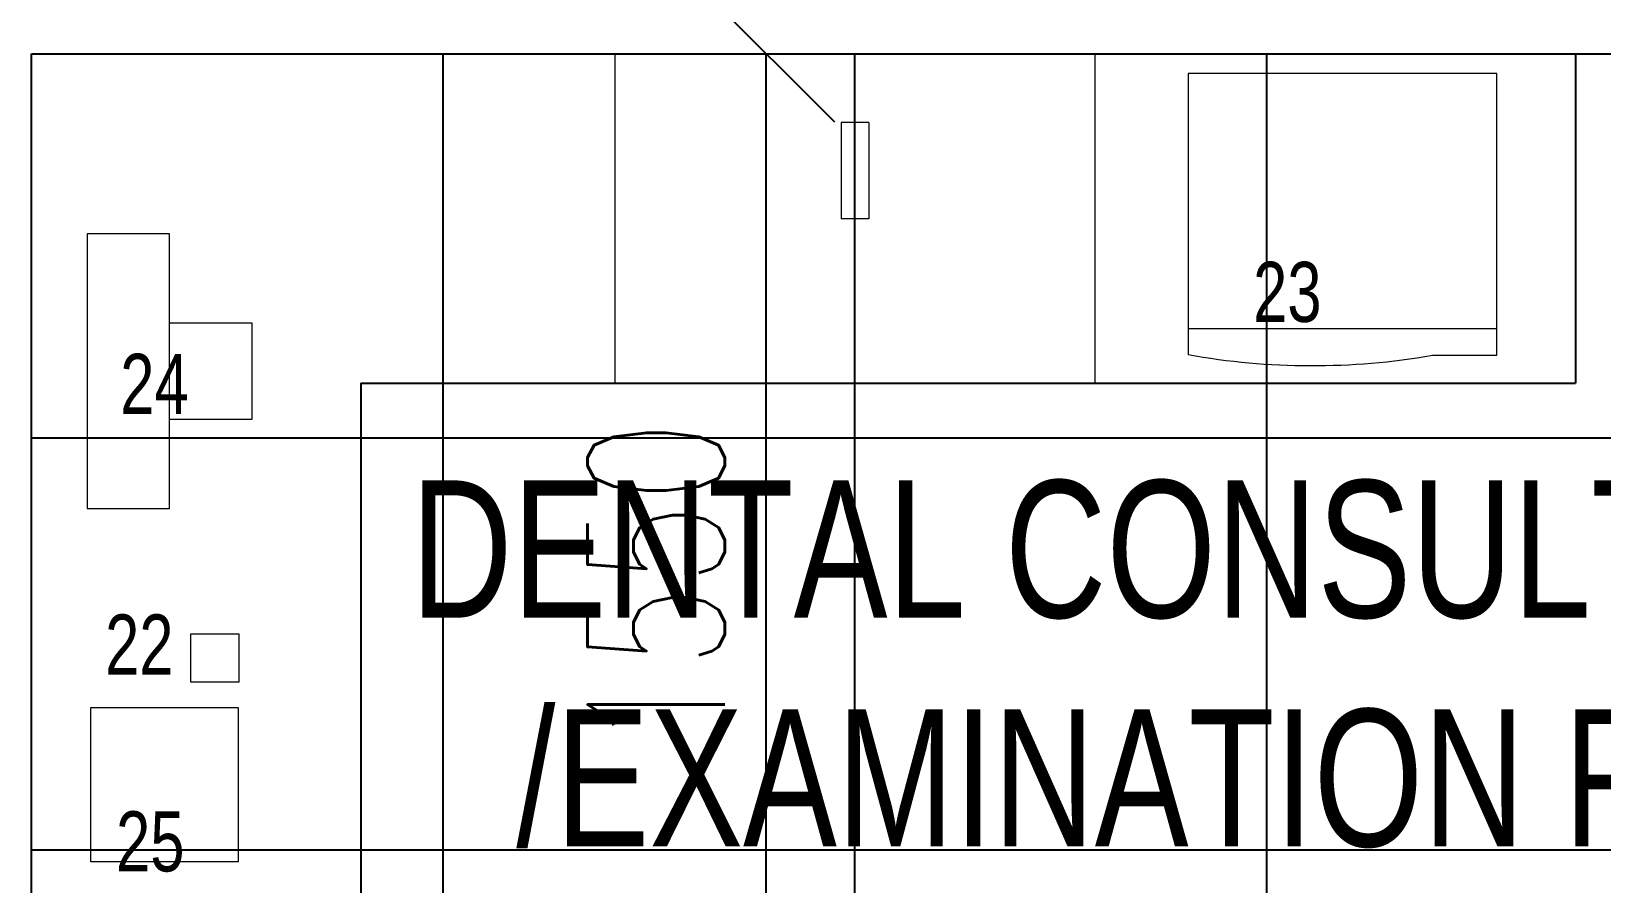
# Model space of a CAD drawing. Extents: x -560814 to 57327, y -29287 to 19916.
# Drawn here: x 29316 to 31604, y 3791 to 5032 of the extents above; entities that cross this region are included whole.
import ezdxf

# ---------------------------------------------------------------- set-up
doc = ezdxf.new("R2010")
doc.units = 0
doc.header["$LTSCALE"] = 0.25
doc.linetypes.add('DASHDOT', pattern=[25.4, 12.7, -6.35, 0, -6.35])
for name, color, linetype, lineweight in [('01-First Floor$0$72_EGR_BASE_TEXT', 252, 'Continuous', 5), ('01-First Floor$0$72_EGR_EQP_TAG', 142, 'Continuous', 5), ('01-First Floor$0$LOADING', 253, 'Continuous', 5), ('01-First Floor$0$Walls', 251, 'Continuous', 5), ('E-LITE-CLNG-CNDT', 6, 'DASHDOT', 35), ('T-DATA-DIM', 251, 'DASHDOT', 25)]:
    doc.layers.add(name, color=color, linetype=linetype, lineweight=lineweight)
doc.layers.add('01-First Floor$0$FALSE CEILING', color=251, linetype='Continuous')
doc.styles.add('01-First Floor$0$X3G_ENTITY_257CFD', font='swisscl.ttf', dxfattribs={"height": 200})
doc.styles.add('01-First Floor$0$X3G_ENTITY_9EC9', font='swisscl.ttf', dxfattribs={"height": 0.2})
doc.styles.add('DC_SIMPLEX', font='SIMPLEX.shx', dxfattribs={"width": 0.7})
doc.dimstyles.new('DevCad-MM', dxfattribs={"dimscale": 0.01, "dimtxt": 2, "dimasz": 2, "dimexe": 1, "dimexo": 1, "dimgap": 0.6, "dimtad": 1, "dimdec": 0, "dimrnd": 10, "dimzin": 1, "dimdsep": 46, "dimtxsty": 'DC_SIMPLEX', "dimblk1": 'OBLIQUE', "dimblk2": 'OBLIQUE', "dimsah": 1, "dimcen": 3, "dimclrd": 256, "dimclre": 256, "dimclrt": 45, "dimadec": 0, "dimazin": 0, "dimtfac": 1, "dimtdec": 0, "dimtix": 1, "dimtmove": 2, "dimatfit": 2, "dimldrblk": 'OBLIQUE', "dimfxl": 1, "dimtolj": 1, "dimtzin": 0, "dimarcsym": 0})

# ---------------------------------------------------------------- blocks, each defined once
blk = doc.blocks.new('01-First Floor$0$3-Wall-hung vitreous china basin -  Khroma - 327651xx0 - 327651000 White-4272088-4-Second Floor Level')
at = {"layer": '01-First Floor$0$LOADING'}
for p, q in [((475, 489.5), (-225, 489.5)), ((-225, 489.5), (-225, 10)), ((475, 10), (475, 489.5)), ((105, 250), (145, 250)), ((105, 110), (105, 250)), ((145, 110), (145, 250)), ((105, 110), (145, 110))]:
    blk.add_line(p, q, dxfattribs=at)
blk = doc.blocks.new('01-First Floor$0$D.110.51.53')
blk.add_lwpolyline([(285914, 4547), (286139, 4547), (286139, 4332), (285914, 4332), (285914, 4547)])
blk = doc.blocks.new('01-First Floor$0$D.111.03.06')
blk.add_lwpolyline([(292372, 3690), (292442, 3690), (292442, 3620), (292372, 3620), (292372, 3690)])
blk = doc.blocks.new('01-First Floor$0$D.122.06.11')
for points in [[(285783, 4268), (285783, 4268), (285783, 4388), (285713, 4388), (285643, 4388), (285643, 4268)], [(285513, 4148), (285913, 4148), (285913, 4268), (285513, 4268), (285513, 4148)]]:
    blk.add_lwpolyline(points)
blk = doc.blocks.new('01-First Floor$0$Dental Sterilizer')
at = {"layer": '01-First Floor$0$LOADING'}
for p, q in [((-40485.8, -32478.8, 0.1), (-40935.8, -32478.8, 0.1)), ((-40935.8, -32478.8, 0.1), (-40935.8, -32888.3, 0.1)), ((-40485.8, -32889.4, 0.1), (-40485.8, -32478.8, 0.1)), ((-40935.8, -32850.6, 0.1), (-40485.8, -32850.6, 0.1)), ((-40579.8, -32889.4, 0.1), (-40485.8, -32889.4, 0.1))]:
    blk.add_line(p, q, dxfattribs=at)
blk.add_arc((-40754.9, -31881.8, 0.1), 1022.7, 259.8109, 279.8595, dxfattribs=at)
blk = doc.blocks.new('01-First Floor')
at = {"layer": '01-First Floor$0$FALSE CEILING', "linetype": 'Continuous'}
for p, q in [((29915.6, 1440), (29915.6, 5000)), ((30515.6, 1440), (30515.6, 5000)), ((31115.6, 1440), (31115.6, 5000)), ((29315.6, 4440), (32976, 4440)), ((29315.6, 3840), (32976, 3840))]:
    blk.add_line(p, q, dxfattribs=at)
at = {"layer": '01-First Floor$0$FALSE CEILING'}
for p, q in [((31565.6, 5000, -0.1), (31565.6, 4520, -0.1)), ((29795.6, 4520, -0.1), (29795.6, 2619.1, -0.1)), ((29795.6, 4520, -0.1), (31565.6, 4520, -0.1))]:
    blk.add_line(p, q, dxfattribs=at)
blk.add_lwpolyline([(29315.6, 5000), (32976, 5000), (32976, 1440), (29315.6, 1440)], close=True, dxfattribs=at)
at = {"layer": '01-First Floor$0$LOADING'}
for p, q in [((31565.6, 5000, -0.1), (31565.6, 4520, -0.1)), ((29795.6, 4520, -0.1), (29795.6, 2619.1, -0.1)), ((29795.6, 4520, -0.1), (31565.6, 4520, -0.1))]:
    blk.add_line(p, q, dxfattribs=at)
at = {"layer": '01-First Floor$0$Walls'}
for p, q in [((29315.6, 2540), (29315.6, 5000)), ((29315.6, 5000), (32976, 5000))]:
    blk.add_line(p, q, dxfattribs=at)
at = {"layer": '01-First Floor$0$LOADING'}
for name, p, rotation in [('01-First Floor$0$3-Wall-hung vitreous china basin -  Khroma - 327651xx0 - 327651000 White-4272088-4-Second Floor Level', (30640.6, 5009.5, -0.1), 180), ('01-First Floor$0$D.122.06.11', (25249, 290250.4, -0.1), 270), ('01-First Floor$0$D.111.03.06', (25928, 296526.4, -0.1), 270), ('01-First Floor$0$D.110.51.53', (25070, 289961.4, -0.1), 270)]:
    blk.add_blockref(name, p, dxfattribs=dict(at, rotation=rotation))
blk.add_blockref('01-First Floor$0$Dental Sterilizer', (71936.8, 37449.9, -0.1), dxfattribs=at)
at = {"layer": '01-First Floor$0$72_EGR_BASE_TEXT', "insert": (31104.2, 4378.2), "char_height": 200, "width": 3270.33, "attachment_point": 2, "style": '01-First Floor$0$X3G_ENTITY_9EC9'}
blk.add_mtext('DENTAL CONSULTATION /EXAMINATION ROOM', dxfattribs=at)
at = {"layer": '01-First Floor$0$72_EGR_EQP_TAG', "char_height": 87.47, "attachment_point": 2, "style": '01-First Floor$0$X3G_ENTITY_257CFD'}
for s, insert in [('23', (31145.6, 4696.6, -0.1)), ('24', (29494.9, 4562.6, -0.2)), ('22', (29472.8, 4182.8, -0.3)), ('25', (29488.8, 3895.9, -0.2))]:
    blk.add_mtext(s, dxfattribs=dict(at, insert=insert))
blk = doc.blocks.new('_OBLIQUE')
at = {"color": 0, "linetype": 'ByBlock'}
blk.add_line((-0.5, -0.5), (0.5, 0.5), dxfattribs=at)
blk = doc.blocks.new('*D155')
at = {"layer": 'Defpoints', "color": 0, "linetype": 'Continuous', "transparency": 16777216}
for p in [(29612.9, 5000), (30386.1, 5000), (29612.9, 3450.9, -0.1)]:
    blk.add_point(p, dxfattribs=at)
at = {"layer": 'T-DATA-DIM', "linetype": 'Continuous', "lineweight": -2, "transparency": 16777216}
for p, q in [((29712.9, 5000), (30486.1, 5000)), ((30386.1, 3450.9), (30386.1, 5000)), ((29712.9, 3450.9), (30486.1, 3450.9))]:
    blk.add_line(p, q, dxfattribs=at)
at = {"layer": 'T-DATA-DIM', "linetype": 'Continuous', "lineweight": -2, "transparency": 16777216, "xscale": 200, "yscale": 200, "zscale": 200}
for p, rotation in [((30386.1, 5000), 90), ((30386.1, 3450.9), 270)]:
    blk.add_blockref('_OBLIQUE', p, dxfattribs=dict(at, rotation=rotation))
at = {"layer": 'T-DATA-DIM', "color": 45, "linetype": 'Continuous', "transparency": 16777216, "insert": (30226.1, 4225.5), "char_height": 200, "attachment_point": 5, "rotation": 90, "style": 'DC_SIMPLEX'}
blk.add_mtext('\\A1;1550', dxfattribs=at)

msp = doc.modelspace()

# ---------------------------------------------------------------- block references
at = {"layer": 'E-LITE-CLNG-CNDT'}
msp.add_blockref('01-First Floor', (0, 0), dxfattribs=at)

# ---------------------------------------------------------------- dimensions: what is measured, and where the dimension line sits
at = {"layer": 'T-DATA-DIM', "linetype": 'Continuous'}
dim = msp.add_linear_dim(base=(30386.1, 5000), p1=(29612.9, 3450.9, -0.1), p2=(29612.9, 5000), angle=90, dimstyle='DevCad-MM', dxfattribs=at)
dim.commit()
dim.dimension.update_dxf_attribs({"geometry": '*D155', "text_midpoint": (30226.1, 4225.5)})

doc.saveas('drawing.dxf')
